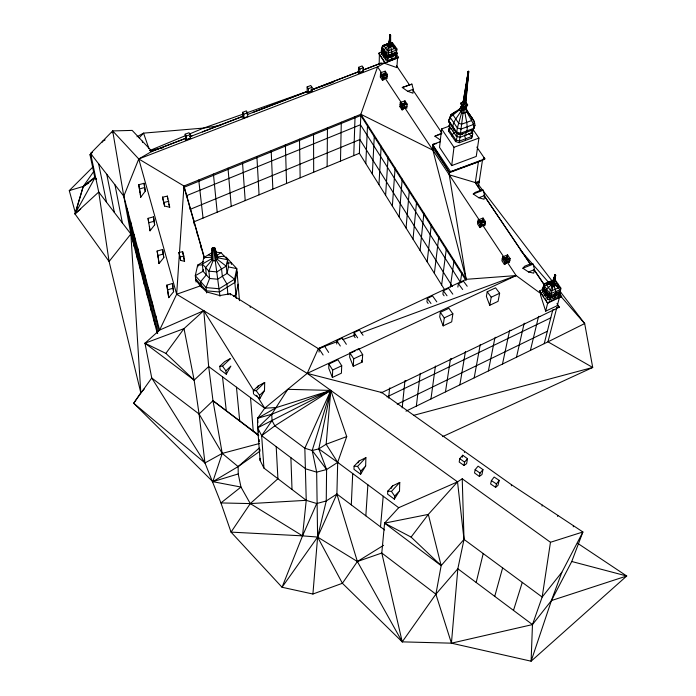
<?xml version="1.0" encoding="UTF-8"?>
<svg xmlns="http://www.w3.org/2000/svg" width="696" height="696" viewBox="0 0 696 696"><rect width="100%" height="100%" fill="white"/><g stroke="black" fill="none" stroke-linecap="round" stroke-linejoin="round"><path stroke-width="1.04" d="M319.064 352.063L319.072 348.774L324.58 346.19L328.642 352.42M327.129 166.64L327.451 127.82M263.949 468.086L261.652 435.687L257.65 427.822L257.546 418.296L276.442 407.525L330.809 390.413L346.721 436.583L337.69 462.388L336.89 494.03L326.25 500.972L316.732 503.521L306.231 500.328L263.949 468.086L260.104 460.43L257.65 427.822L271.779 414.216L287.752 389.325L330.809 390.413L318.794 448.885L326.598 469.522L326.25 500.972L317.611 537.06L312.913 594.027L282.045 587.259L231.037 532.118L220.936 502.93L204.972 462.944L151.745 377.98L144.977 343.215L159.593 330.087L203.771 310.686L253.805 390.717M390.526 34.974L390.352 44.266L394.745 45.945M336.733 344.007L336.803 340.709L342.267 338.143L346.364 344.32M340.483 161.098L341.292 122.209M396.163 51.669L397.32 53.279L396.685 54.714L395.067 52.774L396.415 52.348L396.85 48.868L392.64 43.03L390.821 42.604L382.739 45.544L381.747 48.894L386.097 54.993L387.994 55.445L396.415 52.348L396.85 48.868L392.005 45.927L390.082 43.892L390.325 34.8L388.76 44.396L389.516 45.179L390.647 44.622L390.421 34.826M258.233 397.512L259.791 398.669L264.497 390.534L264.706 382.461L258.242 385.923L253.283 390.726L253.553 394.049M365.652 465.963L365.887 457.637L358.979 461.048L354.099 466.181L353.968 469.304L360.615 474.228L365.652 465.963L360.78 471.122L360.615 474.228M328.886 364.034L328.756 368.271L332.41 377.441L341.397 373.195L341.727 365.757L337.934 359.788L328.886 364.034L332.662 370.02L332.41 377.441M399.521 490.837L399.756 482.424L392.709 485.817L387.855 491.063L387.576 494.117L394.371 499.145L399.521 490.837L394.675 496.109L394.371 499.145M353.759 155.6L355.047 116.632M358.353 73.141L358.553 67.321L362.103 65.963L363.39 67.721L363.242 71.514L358.353 73.141L361.006 72.123M359.702 72.88L359.832 69.087L358.553 67.321M390.256 35.07L389.786 38.95L390.117 34.878L390.404 35.244C388.359 41.873 391.561 47.667 392.205 53.897L391.639 54.036L392.24 56.35L391.77 58.943M462.231 478.778L464.014 539.4L457.837 568.763L435.887 594.193L402.218 641.86L381.791 553.024L384.584 523.14L398.695 507.706L457.533 481.867L462.231 478.778L550.466 542.28L542.167 597.055L532.466 624.59L531.109 661.2L451.426 643.174L402.218 641.86L342.397 583.292L317.611 537.06L316.663 472.14L312.191 450.512L330.809 390.413L271.779 414.216L257.546 418.296L257.859 422.533M444.492 289.519L359.362 153.277L360.85 114.283L377.597 66.877L384.871 62.831L385.358 63.562L396.885 67.625L397.52 58.22L398.243 57.089M390.404 35.244L390.03 44.988L390.517 46.823M363.06 335.289L359.519 330.035L354.107 332.575L353.977 335.89L355.151 337.647M365.818 163.621L367.549 124.784M215.081 252.135L221.006 252.657L227.566 259.73L228.418 266.925L227.061 273.406L217.648 279.209L209.618 278.487L203.032 271.266L202.353 264.019L211.445 258.868L211.932 254.197M212.071 251.125L212.21 248.046L214.29 247.454L215.081 248.307L217.752 257.798L217.404 259.399L215.073 260.826L213.08 260.652L211.445 258.868L212.21 248.046M351.297 504.87L352.715 473.55M372.351 174.061L374.326 135.398M544.698 288.127L543.306 287.091L544.655 283.611L546.873 283.376L553.529 280.653L553.564 279.957L544.655 283.611L543.306 287.091L548.613 294.93L550.78 295.53L550.806 295.026L550.214 297.94L547.926 297.314L542.315 289.005L542.932 287.187L543.82 287.117L543.254 288.77L548.344 296.305L550.423 296.879L559.332 293.207L559.888 291.546L560.645 292.059L560.036 293.886L550.214 297.94L553.772 296.279M379.398 53.018L379.198 63.919L384.871 62.831M390.065 39.82L390.325 34.8M349.888 352.881L349.653 357.152L353.264 366.287L362.164 362.094L362.686 354.586L358.849 348.687L349.888 352.881L353.707 358.805L353.264 366.287M380.329 77.021L380.555 72.793L385.184 71.183L387.289 74.333L387.037 78.561L384.818 77.752L382.53 78.065L380.442 74.907L385.062 73.297L387.159 76.447L382.417 80.171L380.329 77.021L385.062 73.297M395.546 52.226L397.32 53.279L396.529 53.722L395.798 57.463L387.742 60.43L385.923 59.995L381.765 54.149L381.895 51.713L381.173 51.052L382.522 49.442L381.173 51.052L385.775 57.516L387.881 58.003L396.685 54.714L387.776 57.986L388.194 55.297L395.067 52.774M384.262 79.527L382.417 80.171L382.652 75.951L380.555 72.793M383.835 57.063L383.975 54.636L383.47 54.279L384.871 52.435L383.922 51.939L384.244 49.781L389.02 44.77L390.004 35.174L390.534 34.957L390.378 44.257L391.326 44.988M385.358 63.562L378.781 53.253L382.426 51.861M385.184 71.183L384.94 75.412L382.722 74.594L380.442 74.907M385.923 59.995L386.062 57.568L381.895 51.713M378.946 184.623L381.173 146.134M387.742 60.43L387.776 57.986M385.61 195.298L388.107 156.983M395.798 57.463L396.529 53.722M365.835 515.823L367.888 484.825M186.371 138.069L151.937 151.328L132.179 130.404L112.691 130.926L123.784 196.176L159.593 330.087L176.662 294.26L183.953 186.006L138.765 158.975L112.691 130.926L90.584 153.459L98.719 192.035L109.098 261.487L140.801 392.753L133.693 403.219L212.811 481.667L240.973 487.052L250.29 503.591L302.534 535.859L317.611 537.06L357.379 561.524L402.218 641.86M381.747 48.894L382.739 45.544L389.334 44.022L382.156 46.849L386.341 52.713L388.168 53.148L396.276 50.173L390.578 44.796L390.613 35.174L388.194 55.297L386.097 54.993C387.385 48.398 391.161 42.439 390.099 35.305L389.899 35.026M392.353 206.086L395.111 167.954M402.279 107.863L406.96 106.183L402.123 109.942L399.965 106.688L400.27 102.512L404.959 100.842L407.125 104.087L406.795 108.272L404.585 107.506L402.279 107.863L400.122 104.6L402.418 104.252L404.794 102.938L405.881 104.557M400.27 102.512L402.436 105.766L402.123 109.942L404.585 107.506M386.645 54.932L386.062 57.568M404.959 100.842L404.637 105.026L402.418 104.252L399.965 106.688M399.165 216.987L402.192 179.055M413.276 89.288L412.954 93.186L407.665 91.28L402.271 87.505L411.884 84.112L413.276 89.288L407.665 91.28M388.716 398.112L389.56 388.055L390.587 388.351M532.466 624.59L451.426 643.174L457.837 568.763L532.466 624.59L551.423 600.57L571.755 561.498L582.9 531.97L511.603 484.816L381.13 392.065M560.062 291.702L560.785 288.04L555.643 280.531L555.077 281.08L558.914 286.691L560.785 288.04L560.637 289.98L560.062 291.702L550.675 295.548M406.055 228.001L409.352 190.278M380.503 526.863L383.209 496.196M468.756 71.584L465.798 102.886L464.293 103.704L463.058 102.39L468.486 71.297L465.694 103.199L467.399 105.696L463.197 107.027L460.769 103.678L461.03 102.895L463.867 101.834L461.03 102.895M413.015 239.146L416.591 201.623M395.058 53.34L388.159 55.871L386.602 55.506L383.096 49.947M402.184 407.908L404.959 380.651L406.012 380.93M257.65 427.822L330.809 390.413L304.839 448.233L306.231 500.328L302.534 535.859L282.045 587.259L317.611 537.06L336.89 494.03L384.618 529.969M420.053 250.412L423.916 213.098M257.546 418.296L264.741 408.195L307.206 373.378L318.316 348.635L466.181 279.314L432.903 150.188L432.512 144.542L440.455 141.619M460.308 134.493L456.532 133.319L448.998 122.261L448.702 120.539L450.077 117.293L459.577 109.733L462.083 104.704L459.873 108.863L451.043 114.518L448.702 120.539L456.541 132.04L460.465 133.249L473.933 128.308C473.976 120.112 465.119 114.283 466.181 105.957C465.807 113.657 474.898 117.763 474.933 125.297L473.254 129.734L460.3 134.554L456.532 133.319L457.368 127.951L463.197 107.027L460.769 103.678L463.162 102.086L468.173 71.401L463.884 103.582L462.84 106.662L463.867 106.975L467.399 105.696L467.66 104.913L465.389 102.295L465.615 100.172M465.955 96.979L466.294 93.786M466.633 90.593L467.086 86.339M467.312 84.216L468.669 71.453L463.466 102.991L461.805 105.166L462.562 106.105C461.37 114.205 452.687 119.477 452.757 127.777L453.923 128.882L452.704 130.857M449.52 126.037L441.595 128.934L439.533 147.369L451.704 165.596L476.247 156.435L478.944 138.078L472.958 129.412M427.17 261.8L431.329 224.704M436.81 301.864L432.547 295.939L427.327 298.384L426.926 301.768L428.144 303.465M389.925 34.957L388.829 44.231L386.785 44.074M470.992 132.571L472.749 133.702L471.592 138.156L459.238 142.715L455.645 141.601L448.459 130.996L449.607 126.559M467.329 81.797L467.703 78.657M467.956 76.56L468.573 71.323M416.347 406.107L420.245 373.3M434.365 273.31L438.828 236.449M452.043 136.286L452.252 134.598L454.366 132.701M540.896 293.677L516.145 275.572L466.181 279.314L449.251 174.8L449.512 172.651L432.512 144.542L436.697 143.524M451.704 165.596L453.992 147.291L441.595 128.934M455.645 141.601L457.559 135.729M459.238 142.715L468.486 71.297M441.638 284.951L446.406 248.333M440.324 312.321L439.715 316.889L443.169 325.876L451.695 321.848L452.87 313.835L448.911 308.302L440.324 312.321L444.265 317.881L443.169 325.876M452.818 294.173L448.528 288.292L443.343 290.719L442.891 294.121L444.109 295.8M465.424 140.435L465.65 138.756L464.319 134.928M430.963 398.973L435.418 366.009M450.338 287.135L454.079 260.348M471.592 138.156L472.749 133.702M465.711 89.218L466.015 87.113M466.329 85.016L466.633 82.911M466.938 80.806L468.33 71.349L464.989 103.452L465.633 106.34L464.928 106.827C463.98 115.345 468.591 123.705 466.79 132.109L465.772 132.544L466.155 135.015M457.864 287.083L458.368 283.672L463.519 281.262L467.216 286.265M461.84 272.501L460.387 282.211L360.45 124.741L186.241 195.794M480.753 190.634L475.316 182.57L478.422 161.811L480.684 160.419M445.466 391.892L450.477 358.762L451.6 358.997M478.282 187.563L482.458 160.297L484.068 157.653M478.161 219.945L477.534 223.921L479.962 227.583L485.164 223.703L482.728 220.04L477.839 221.937L480.275 225.6L482.641 225.113L484.834 225.678L485.486 221.711L483.05 218.048L478.161 219.945L480.597 223.607L479.962 227.583L482.641 225.113M484.651 195.532L484.051 199.256L478.813 197.76L473.263 194.001L475.211 192.392L481.04 190.165L483.259 190.191L484.651 195.532L478.813 197.76M102.295 142.21L102.434 141.384L105.139 139.887M483.05 218.048L482.406 222.024L480.214 221.45L477.839 221.937M459.873 384.853L465.433 351.576M459.752 458.673L459.186 462.031L463.98 465.467L466.616 463.658L467.512 458.673L462.692 455.236L459.752 458.673L464.571 462.109L463.98 465.467M555.704 275.181L554.173 284.038L553.059 284.499L552.102 283.472L554.895 274.955L555.443 274.798L554.173 284.038L560.228 289.701L551.293 293.39L549.205 292.816L544.089 285.264L550.249 284.177L552.746 283.028L549.118 281.784M462.344 457.237L462.692 455.236M487.217 291.781L486.391 296.392L489.74 305.292L498.075 301.351L499.632 293.26L495.604 287.848L487.217 291.781L491.228 297.218L489.74 305.292M474.176 377.867L480.275 344.433M451.426 643.174L435.887 594.193L441.151 565.622L428.327 514.396L457.533 481.867L307.206 373.378L176.662 294.26L138.765 158.975L151.937 151.328M464.389 452.452L464.589 451.399M502.651 256.859L501.912 260.765L504.426 264.558L509.75 260.643L507.227 256.85L502.277 258.816L504.8 262.618L507.193 262.079L509.368 262.583L510.133 258.686L507.602 254.893L502.651 256.859L505.174 260.661L504.426 264.558L507.193 262.079L516.145 275.572L357.231 349.957M507.854 260.313L506.845 258.799L507.602 254.893M475.168 469.626L474.524 472.949L479.37 476.412L481.963 474.559L482.963 469.617L478.1 466.155L475.168 469.626L480.031 473.097L479.37 476.412M488.383 370.933L494.804 338.378M238.084 284.185L235.935 294.695L233.421 296.27M237.04 271.884L234.865 282.472L219.536 291.998L206.407 290.815L195.698 278.965M554.112 298.097L555.13 295.913L554.599 293.46L555.425 293.616L555.765 291.546L553.598 284.272L555.478 275.346L555.103 274.859M502.486 364.043L509.42 331.34M236.275 298.506L234.578 279.218L227.061 273.406L226.209 266.142L217.404 259.399L215.081 248.307M203.441 269.413L203.032 271.266L195.28 275.703L196.089 282.037M211.549 252.9L203.78 257.616L202.353 264.019L208.887 271.17L209.618 278.487L206.025 287.57L206.66 292.946M534.528 269.578L533.719 273.163L528.534 271.988L522.887 268.247L524.662 266.211L530.639 263.81L533.145 264.132L534.528 269.578L528.534 271.988M516.493 357.205L524.158 323.327L525.402 323.492M491.402 480.597L490.61 483.981L495.63 487.322L497.971 485.39L499.189 480.37L494.151 477.038L491.402 480.597L496.439 483.946L495.63 487.322M554.973 276.808L555.443 274.798L554.825 276.764M543.445 289.11L539.409 291.024L541.036 292.59L540.479 294.904L545.681 311.164L557.296 305.666L559.506 297.088L561.672 296.487L559.297 292.99M542.523 291.841L543.045 289.649L542.315 289.005L544.55 288.623L548.9 295.06L547.926 297.314L550.214 297.749L549.666 299.933L547.595 299.358L542.523 291.841L543.089 290.189M550.78 295.53L555.678 275.268M530.404 350.41L538.582 316.393L539.844 316.541M545.055 295.591L545.586 293.407L548.135 297.175L547.595 299.358M476.186 582.482L483.207 553.564M545.681 311.164L547.778 302.656L558.531 297.549M112.195 132.91L112.691 130.926M544.22 343.659L552.641 310.512M549.666 299.933L558.549 296.261L559.106 294.077L560.036 293.886L558.383 291.902L555.547 293.068M559.48 293.147L558.549 296.261M548.9 295.06L549.04 294.538M556.8 307.597L547.97 341.832L406.003 411.162M511.334 485.834L511.603 484.816M554.869 275.042L552.789 284.42L548.613 294.93M494.734 596.359L502.625 567.893M555.13 274.868L552.459 283.942L546.638 289.031L545.951 291.006L546.865 291.328M93.769 171.416L83.242 186.432L75.412 213.089L69.278 190.6L93.099 166.805M92.464 152.407L90.584 153.459L123.784 196.176L130.874 233.995L109.098 261.487L74.968 213.889L83.242 186.432L94.961 177.001M473.28 129.952L472.358 132.736L459.943 137.303L456.332 136.181L457.115 133.571L454.453 129.665M542.019 506.14L542.332 505.139M513.491 610.401L522.278 582.387M259.26 448.033L238.128 466.598L238.232 473.933L212.811 481.667L222.233 453.409L212.993 400.722L208.678 366.548L203.771 310.686L184.022 328.616L165.874 353.385L144.977 343.215L184.022 328.616L194.149 380.138L199.073 413.998L204.972 462.944L222.233 453.409L259.356 443.526M557.557 516.423L557.888 515.432M550.466 542.28L582.9 531.97L561.863 572.26L551.423 600.57L531.109 661.2L626.722 576.001L577.906 543.463M467.268 111.116L466.973 111.995L463.031 113.422L461.883 113.074L459.577 109.733L459.873 108.863M466.398 108.498L463.466 110.09L462.666 109.855L461.065 107.541L461.274 106.932M456.332 136.181L449.103 125.558L450.06 122.792M448.459 130.996L449.407 128.247M573.234 526.794L573.591 525.811M123.784 196.176L138.765 158.975L377.597 66.877L381.486 72.732M539.409 291.024L547.561 303.178L548.813 302.586M396.598 52.757L396.024 54.062L387.942 57.028L386.115 56.602L381.947 50.747L383.035 50.503M316.732 503.521L302.534 535.859L231.037 532.118L250.29 503.591L277.921 478.735L276.199 446.641M381.765 54.149L382.339 52.844M390.821 42.604L390.065 43.909L391.813 46.354L388.62 47.163L387.454 44.866L392.64 43.03M474.933 125.297L473.254 129.734L471.236 130.535L472.358 132.736M80.727 208.983L74.968 213.889L94.9 177.871L89.984 154.66L91.768 154.147M226.261 374.204L230.872 366.113L225.887 370.829L226.261 374.204L220.162 369.68L219.762 366.296L224.747 361.598L230.159 358.614M257.198 387.733L258.242 385.923M357.866 462.883L358.979 461.048M390.995 488.583L392.709 485.817M398.695 507.706L337.69 462.388L326.598 469.522L316.663 472.14L305.718 468.852L261.652 435.687L272.014 420.575L271.779 414.216M387.95 46.223L389.012 44.753L390.273 35.078M140.74 197.177L145.264 191.209L144.072 183.283L138.765 184.727L140.74 197.177L140.314 193.993M384.584 523.14L411.092 537.077L428.327 514.396L384.584 523.14L441.151 565.622L464.014 539.4L457.533 481.867M496.439 483.946L499.189 480.37M148.074 218.344L150.031 230.82L154.66 224.869L153.468 216.847L148.074 218.344L148.674 222.764L154.077 221.258L154.66 224.869M561.863 572.26L542.167 597.055L464.014 539.4M159.062 263.532L163.804 257.598L162.603 249.499L157.131 251.047L159.062 263.532L158.436 258.99M168.736 297.627L173.6 291.72L172.391 283.533L166.831 285.134L168.736 297.627L166.831 285.134M480.031 473.097L482.963 469.617M464.571 462.109L467.512 458.673M144.368 388.812L140.801 392.753L130.874 233.995L98.719 192.035L74.968 213.889M385.793 62.457L385.123 62.718L378.781 53.253M387.855 491.063L391.465 491.411L399.756 482.424M139.139 137.869L143.541 133.136L203.71 128.055L220.815 125.445M384.784 62.222L385.393 62.901L397.938 57.785M354.099 466.181L357.544 466.424L365.887 457.637M551.075 285.386L552.459 283.942L554.999 275.233L555.573 274.99L555.156 277.078L555.278 275.111M382.417 80.171L384.818 77.752M259.791 398.669L259.547 395.354L264.497 390.534M253.283 390.726L256.232 390.673L264.706 382.461M259.834 449.033L259.991 451.156L238.128 466.598L222.233 453.409L199.073 413.998L212.993 400.722L258.355 434.878M219.762 366.296L222.546 366.148L230.289 358.84M144.977 343.215L194.149 380.138L208.678 366.548L264.741 408.195L276.442 407.525M478.874 222.685L482.728 220.04M545.116 293.147L546.725 291.833M503.286 259.521L507.227 256.85M433.138 148.013L449.512 172.651L450.59 171.703L484.886 158.845L476.812 147.091M449.103 125.558L450.747 124.219L448.998 122.261M261.652 435.687L274.842 425.848L330.809 390.413L326.146 444.239L337.69 462.388L318.794 448.885L312.191 450.512L304.839 448.233L274.842 425.848L272.014 420.575M69.278 190.6L83.242 186.432L94.9 177.871L96.622 179.159M216.934 255.467L221.006 252.657M397.52 58.22L398.547 57.542L396.52 54.549M318.794 448.885L326.146 444.239L346.721 436.583M440.359 139.992L434.896 136.216L441.716 133.188M383.583 545.307L357.379 561.524L342.397 583.292L312.913 594.027M83.242 186.432L88.714 183.065M203.641 261.487L197.673 265.124L195.28 275.703L206.025 287.57L219.196 288.753L234.578 279.218L236.77 268.604L225.956 256.954M212.036 248.82L213.785 249.751L214.916 249.072M484.886 158.845L482.458 160.297L449.512 172.651M212.811 481.667L238.128 466.598M136.999 136.747L143.541 133.136L148.961 148.657M397.207 404.176L547.378 331.252M387.037 396.885L550.78 317.837M381.19 392.866L559.34 307.171L556.922 303.587M547.561 303.178L561.672 296.487M332.662 370.02L341.727 365.757M444.265 317.881L452.87 313.835M491.228 297.218L499.632 293.26M355.273 350.88L307.206 373.378L381.826 392.561M353.707 358.805L362.686 354.586M442.647 436.618L592.714 367.462L584.683 323.562L560.245 291.624M185.684 135.563L149.631 150.597L163.447 147.665M189.686 133.902L203.71 128.055L243.548 113.953M193.566 221.998L359.362 153.277M554.668 295.913L559.106 294.077M189.991 209.418L359.884 139.548L452.4 286.508M553.303 282.463L550.432 283.637L546.873 283.376L546.447 284.612L550.275 290.241L551.832 290.676L558.497 287.926L558.914 286.691L555.625 285.073L553.572 282.846M432.903 150.188L360.85 114.283L183.953 186.006L204.441 257.868M184.37 189.242L184.118 187.25L360.798 115.51M522.887 268.247L533.145 264.132M504.8 262.618L509.75 260.643M505.174 260.661L510.133 258.686M480.597 223.607L485.486 221.711M480.275 225.6L485.164 223.703M152.128 151.258L186.119 138.165M189.999 136.677L191.939 135.929M202.388 131.909L216.769 126.367M220.441 124.958L242.808 116.336M252.944 112.439L307.475 91.437M311.416 89.923L359.258 71.497M363.095 70.026L381.225 63.04M307.18 92.69L312.017 91.089L311.999 87.313L310.747 85.521L307.119 86.913L307.18 92.69L309.885 91.646M385.123 62.718L398.547 57.542M185.841 139.939L190.608 138.365L190.173 134.632L188.999 132.736L185.145 134.215L185.841 139.939L190.608 138.365M242.573 112.343L246.332 110.899L247.541 112.752L247.776 116.51L244.026 117.963L243.783 114.205L242.573 112.343L242.965 118.103M308.398 92.481L308.363 88.714L311.999 87.313M359.832 69.087L363.39 67.721M186.763 139.852L186.31 136.12L190.173 134.632M243.783 114.205L247.541 112.752M216.665 126.202L220.336 124.793M189.416 136.903L243.095 116.223M247.15 114.666L306.91 91.654M310.964 90.097L358.57 71.758M362.625 70.2L381.208 63.145M473.263 194.001L483.259 190.191M449.251 174.8L475.316 182.57L479.283 181.064M453.992 147.291L478.944 138.078M337.69 341.484L318.316 348.635L230.176 293.747L219.91 295.565L206.547 291.928L200.265 285.917L195.82 279.879M342.789 339.596L355.03 335.08M361.146 332.819L516.145 275.572M461.091 134.685L462.788 134.058M434.896 136.216L441.743 133.71M389.551 43.187L384.514 45.023L384.088 45.997L387.211 50.364L388.577 50.686L394.623 48.476L395.058 47.502L391.918 43.143L390.56 42.821M559.662 292.416L560.645 292.059M455.706 111.986L453.731 112.7L452.983 114.892L458.76 123.314L461.639 124.201L471.531 120.591L472.271 118.381L466.45 110.003M453.705 113.552L451.043 114.518L450.077 117.293L457.368 127.951L461.004 129.073L473.506 124.497L474.437 121.704L467.086 111.116M401.053 104.269L404.794 102.938M402.436 105.766L407.125 104.087M478.422 161.811L450.59 171.703L432.512 144.542M246.619 112.874L306.892 91.541M310.981 90.097L333.454 82.145M176.662 294.26L200.265 285.917M402.271 87.505L411.884 84.112M382.53 78.065L387.159 76.447M382.652 75.951L387.289 74.333M551.423 600.57L626.722 576.001L571.755 561.498M167.492 289.849L173.06 288.24L173.6 291.72M157.757 255.606L163.238 254.049L162.603 249.499M139.331 188.99L144.655 187.537L144.072 183.283M413.441 415.399L592.714 367.462L547.97 341.832L584.683 323.562L559.645 294.982M162.551 197.203L167.344 196.107L169.702 207.243L164.587 206.042L162.551 197.203L164.587 206.042M164.038 202.423L168.85 201.309M178.985 252.518L182.63 251.674L183.848 256.076L184.571 261.322L180.69 260.435L178.985 252.518L180.69 260.435M180.194 256.92L183.848 256.076M451.6 128.638L448.659 129.308L455.863 139.922L459.456 141.036L471.827 136.477L468.591 133.354M502.277 258.816L504.67 258.286L506.845 258.799M552.18 283.263L550.249 284.177L552.572 286.787L555.443 285.604L553.972 282.646M361.885 71.784L363.242 71.514M556.783 307.641L559.34 307.171L557.279 305.657M310.79 91.298L312.017 91.089M216.186 253.901L216.934 256.911L224.286 256.189M227.192 263.158L231.35 262.766L231.498 264.41M559.506 297.088L560.558 297.009M306.231 500.328L250.29 503.591L220.936 502.93L240.973 487.052L238.232 473.933M551.867 283.055L552.728 283.002M202.527 264.889L197.673 265.124L197.873 266.768M203.78 257.616L211.793 257.268M554.799 283.855L553.894 283.324L558.209 284.281M552.902 309.511L554.19 309.65M509.637 330.313L510.855 330.487M495.004 337.351L496.204 337.543M228.418 266.925L236.77 268.604L239.476 300.689M464.972 101.703L467.66 104.913M208.452 254.78L212.062 256.206M546.821 302.081L547.778 302.656M540.061 291.998L541.036 292.59M254.336 394.632L256.676 396.363M199.073 413.998L151.745 377.98L133.693 403.219L204.972 462.944M435.887 594.193L381.791 553.024L357.379 561.524L336.89 494.03M212.993 400.722L258.79 435.67M258.233 434.991L253.231 431.024L250.525 397.634M465.389 102.295L466.625 103.426M165.874 353.385L194.149 380.138M411.092 537.077L441.151 565.622M149.901 150.24L151.38 151.806L151.18 150.536M212.776 247.706L214.351 249.412L216.239 260.113L221.546 269.013L222.363 276.303L226.905 283.977L227.94 294.678M216.934 256.911L217.752 257.798L227.566 259.73L226.209 266.142L216.865 271.884L208.887 271.17L213.08 260.652L212.828 249.673M89.984 154.66L91.402 156.217M94.9 177.871L96.292 179.42M379.085 53.705L379.694 54.392M520.303 250.073L548.196 281.915M478.361 184.605L551.667 280.41M312.191 450.512L326.598 469.522M458.368 283.672L462.675 289.527M443.343 290.719L447.015 295.774M427.327 298.384L430.972 303.482M384.871 52.435L386.054 54.097M222.546 366.148L225.887 370.829M256.232 390.673L259.547 395.354M307.119 86.913L308.363 88.714M357.544 466.424L360.78 471.122M466.651 110.238L470.748 116.397M391.465 491.411L394.675 496.109M452.33 126.55L453.923 128.882M475.316 182.57L480.562 190.356M484.077 195.559L530.248 264.028M534.145 269.804L544.785 285.586M543.045 289.649L545.072 292.651M396.511 65.711L409.457 84.903M412.876 89.975L441.76 132.814M483.781 195.115L530.326 264.141M533.945 269.517L544.829 285.656M542.158 294.26L543.846 296.783M544.968 298.454L546.656 300.976M354.107 332.575L357.64 337.838M382.6 74.402L505.992 260.278M336.803 340.709L340.309 346.016M319.072 348.774L323.127 355.021M360.85 114.283L466.224 279.374M461.665 273.65L466.05 280.514M360.798 115.562L461.657 273.693M256.685 395.311L264.741 408.195M185.145 134.215L186.31 136.12M361.45 360.267L362.164 362.094M168.806 204.119L169.702 207.243M184.118 187.25L200.657 245.288M200.935 246.262L204.302 258.085M183.361 256.937L184.571 261.322M130.874 233.995L157.313 333.419M215.682 251.891L214.681 247.88L212.437 249.246L212.263 259.756L205.616 267.586L206.321 274.868L200.639 281.619L201.301 287.013M98.632 163.812L106.514 202.214M106.766 174.278L114.396 212.498M553.625 284.264L554.007 286.195M114.979 184.849L122.357 222.877M127.159 208.809L134.171 246.393M134.041 234.543L140.888 271.64M130.578 221.589L137.512 258.938M141.105 260.957L147.769 297.523M137.556 247.663L144.307 284.499M144.707 274.415L151.276 310.703M148.352 288.057L154.825 324.058M155.791 315.888L158.558 331.496M152.05 301.881L157.67 333.375M138.765 184.727L140.174 192.931M144.655 187.537L145.264 191.209M157.131 251.047L158.27 257.999M153.468 216.847L154.051 220.467M142.323 141.149L142.532 142.419M163.238 254.049L163.804 257.598M172.391 283.533L172.921 287.022M167.344 196.107L167.771 199.073M449.738 117.554L449.99 119.381M182.63 251.674L183.074 254.832M149.431 226.426L150.031 230.82M186.624 195.35L186.78 196.594M190.095 207.547L190.252 208.783M193.619 219.893L193.766 221.119M193.888 222.102L194.132 224.06M197.177 232.394L197.56 235.561M200.787 245.053L201.161 248.194M213.785 249.751L219.98 296.244M198.734 180.012L203.049 218.066M222.502 376.814L226.296 410.736M213.42 174.052L217.196 212.202M236.449 387.176L239.702 420.836M230.176 293.747L230.289 294.93M228.001 168.145L231.237 206.381M258.416 429.954L258.573 432.077M259.13 439.489L259.286 441.612M250.238 306.24L250.325 307.415M242.486 162.272L245.201 200.596M256.885 156.435L259.069 194.845M271.179 150.632L272.858 189.129M290.893 457.69L292.015 489.479M285.386 144.872L286.552 183.457M299.498 139.156L300.159 177.811M260.078 458.368L260.104 460.43M313.522 133.467L313.687 172.208M554.747 279.166L554.329 281.254L554.738 279.157M479.1 182.265L475.559 183.631L479.092 182.309"/></g></svg>
